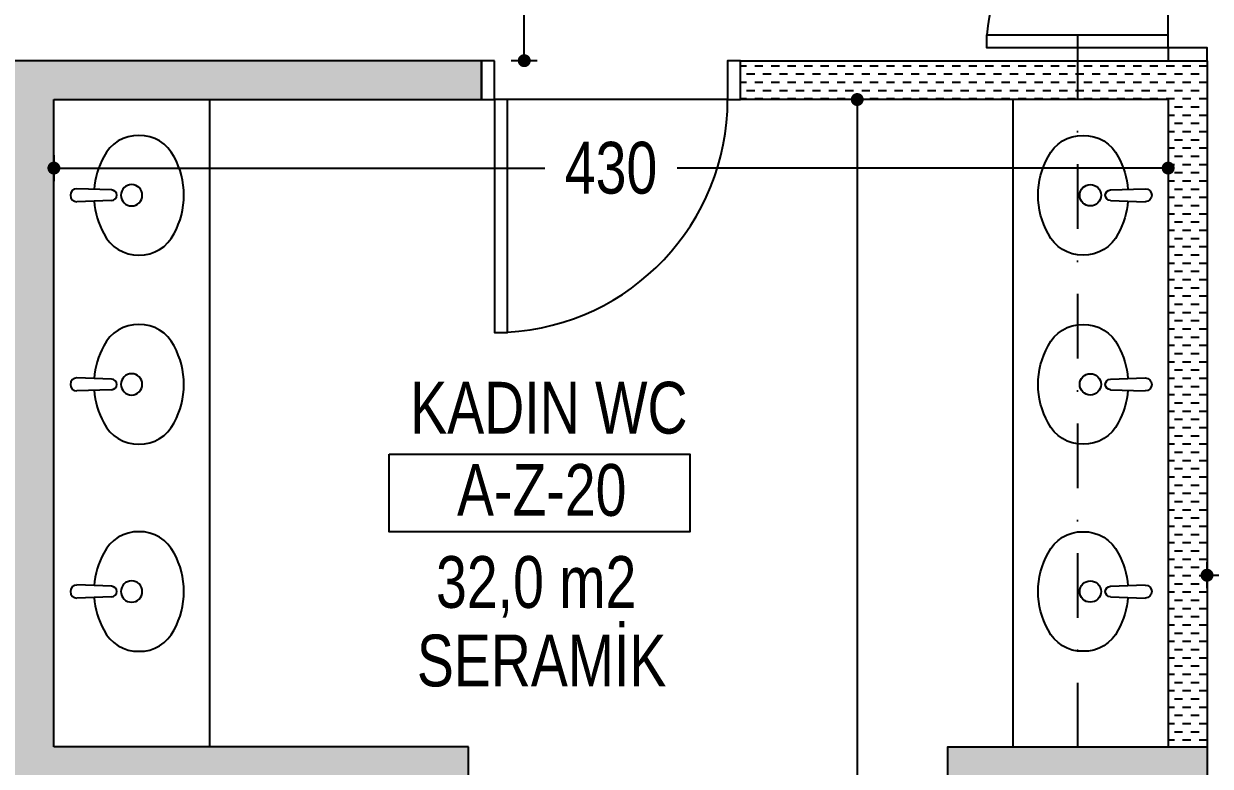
# Model space of a CAD drawing. Header units: centimetres. Extents: x 26569 to 160723, y -3143 to 14565.
# Drawn here: x 52162.8 to 52620.7, y 3011.1 to 3297.9 of the extents above; entities that cross this region are included whole.
import ezdxf
from ezdxf.enums import TextEntityAlignment as Align

# ---------------------------------------------------------------- set-up
doc = ezdxf.new("R2010")
doc.units = ezdxf.units.CM
doc.header["$LTSCALE"] = 100
doc.linetypes.add('DASHDOT2', pattern=[0.5, 0.25, -0.125, 0, -0.125])
for name, color, linetype in [('A-ANNO-DIMS', 187, 'Continuous'), ('A-ANNO-GRID', 155, 'DASHDOT2'), ('A-ANNO-IDEN', 50, 'Continuous'), ('A-DOOR', 193, 'Continuous'), ('A-ELEV-01', 255, 'Continuous'), ('A-FLOR-FIXT', 146, 'Continuous'), ('A-WALL', 134, 'Continuous'), ('A-WALL-HTCH', 8, 'Continuous'), ('S-CONC', 5, 'Continuous'), ('S-HTCH', 8, 'Continuous')]:
    doc.layers.add(name, color=color, linetype=linetype)
doc.styles.add('Fields_100', font='act_simplex.shx', dxfattribs={"width": 0.8, "height": 20})
doc.dimstyles.new('FIELDS_100', dxfattribs={"dimscale": 0, "dimtxt": 20, "dimasz": 5, "dimexe": 5, "dimexo": 5, "dimgap": 5, "dimtad": 0, "dimdec": 0, "dimzin": 0, "dimdsep": 46, "dimtxsty": 'Fields_100', "dimblk": 'DOT', "dimcen": 0.09, "dimclrt": 50, "dimadec": 0, "dimazin": 0, "dimtfac": 1, "dimtdec": 0, "dimtix": 1, "dimtofl": 0, "dimtmove": 1, "dimatfit": 3, "dimfxl": 5, "dimfxlon": 1, "dimtolj": 1, "dimtzin": 0, "dimarcsym": 0})
pattern_1 = [(0, (47244.2896, 54361.0323), (3.175, 3.175), [3.175, -3.175])]

# ---------------------------------------------------------------- blocks, each defined once
blk = doc.blocks.new('KAPI_100')
at = {"layer": 'A-DOOR'}
blk.add_line((5, 15), (95, 15), dxfattribs=at)
blk.add_lwpolyline([(95, 15), (95, 105), (90, 105), (90, 15)], dxfattribs=at)
for points in [[(0, 0), (5, 0), (5, 15), (0, 15)], [(95, 0), (100, 0), (100, 15), (95, 15)]]:
    blk.add_lwpolyline(points, close=True, dxfattribs=at)
blk.add_arc((95, 15), 90, 93.1847, 180, dxfattribs=at)
blk = doc.blocks.new('Mahal kutusu_100')
at = {"color": 0}
blk.add_lwpolyline([(-58, 30), (58, 30), (58, 0), (-58, 0)], close=True, dxfattribs=at)
at = {"color": 0, "style": 'Fields_100', "width": 0.8}
for tag, p in [('MAHAL', (3.64, 37.94)), ('KOD', (0.89, 6.19)), ('ALAN', (-1.26, -29.36)), ('KAPLAMA', (0.85, -59.68))]:
    blk.add_attdef(tag, text='', height=20, dxfattribs=at).set_placement(p, align=Align.CENTER)
blk = doc.blocks.new('_Dot')
at = {"color": 0, "linetype": 'ByBlock', "lineweight": -2}
blk.add_line((-0.5, 0), (-1, 0), dxfattribs=at)
at = {"color": 0, "linetype": 'ByBlock', "const_width": 0.5}
blk.add_lwpolyline([(-0.25, 0, 1), (0.25, 0, 1)], format="xyb", close=True, dxfattribs=at)
blk = doc.blocks.new('*D380')
at = {"layer": 'A-ANNO-DIMS', "color": 0, "lineweight": -2, "transparency": 16777216}
for p, q in [((52360.99, 3433.59), (52350.99, 3433.59)), ((52355.99, 3428.59), (52355.99, 3382.64)), ((52355.99, 3288.59), (52355.99, 3334.55)), ((52360.99, 3283.59), (52350.99, 3283.59))]:
    blk.add_line(p, q, dxfattribs=at)
at = {"layer": 'DEFPOINTS', "color": 0, "transparency": 16777216}
for p in [(52519.48, 3433.59), (52355.99, 3283.59), (52519.48, 3283.59)]:
    blk.add_point(p, dxfattribs=at)
at = {"layer": 'A-ANNO-DIMS', "color": 0, "lineweight": -2, "transparency": 16777216, "xscale": 5, "yscale": 5, "zscale": 5}
for p, rotation in [((52355.99, 3433.59), 90), ((52355.99, 3283.59), 270)]:
    blk.add_blockref('_Dot', p, dxfattribs=dict(at, rotation=rotation))
at = {"layer": 'A-ANNO-DIMS', "color": 50, "transparency": 16777216, "insert": (52355.99, 3358.59), "char_height": 20, "attachment_point": 5, "rotation": 90, "style": 'Fields_100'}
blk.add_mtext('\\A1;150', dxfattribs=at)
blk = doc.blocks.new('*D153')
at = {"layer": 'A-ANNO-DIMS', "color": 0, "lineweight": -2, "transparency": 16777216}
for p, q in [((52619.48, 2617.92), (52619.48, 2607.92)), ((52971.98, 2617.92), (52971.98, 2607.92)), ((52624.48, 2612.92), (52770.15, 2612.92)), ((52966.98, 2612.92), (52821.3, 2612.92))]:
    blk.add_line(p, q, dxfattribs=at)
at = {"layer": 'DEFPOINTS', "color": 0, "transparency": 16777216}
for p in [(52971.98, 3172.92), (52619.48, 2682.92), (52971.98, 2612.92)]:
    blk.add_point(p, dxfattribs=at)
at = {"layer": 'A-ANNO-DIMS', "color": 0, "lineweight": -2, "transparency": 16777216, "xscale": 5, "yscale": 5, "zscale": 5, "rotation": 180}
blk.add_blockref('_Dot', (52619.48, 2612.92), dxfattribs=at)
at = {"layer": 'A-ANNO-DIMS', "color": 0, "lineweight": -2, "transparency": 16777216, "xscale": 5, "yscale": 5, "zscale": 5}
blk.add_blockref('_Dot', (52971.98, 2612.92), dxfattribs=at)
at = {"layer": 'A-ANNO-DIMS', "color": 50, "transparency": 16777216, "insert": (52795.73, 2612.92), "char_height": 20, "attachment_point": 5, "style": 'Fields_100'}
blk.add_mtext('\\A1;353', dxfattribs=at)
blk = doc.blocks.new('*D373')
at = {"layer": 'A-ANNO-DIMS', "color": 0, "lineweight": -2, "transparency": 16777216}
for p, q in [((52619.48, 3079.88), (52619.48, 3089.88)), ((56286.98, 3079.88), (56286.98, 3089.88)), ((52624.48, 3084.88), (54420.04, 3084.88)), ((56281.98, 3084.88), (54486.42, 3084.88))]:
    blk.add_line(p, q, dxfattribs=at)
at = {"layer": 'DEFPOINTS', "color": 0, "transparency": 16777216}
for p in [(56286.98, 3084.88), (52619.48, 2988.59), (56286.98, 2988.59)]:
    blk.add_point(p, dxfattribs=at)
at = {"layer": 'A-ANNO-DIMS', "color": 0, "lineweight": -2, "transparency": 16777216, "xscale": 5, "yscale": 5, "zscale": 5, "rotation": 180}
blk.add_blockref('_Dot', (52619.48, 3084.88), dxfattribs=at)
at = {"layer": 'A-ANNO-DIMS', "color": 0, "lineweight": -2, "transparency": 16777216, "xscale": 5, "yscale": 5, "zscale": 5}
blk.add_blockref('_Dot', (56286.98, 3084.88), dxfattribs=at)
at = {"layer": 'A-ANNO-DIMS', "color": 50, "transparency": 16777216, "insert": (54453.23, 3084.88), "char_height": 20, "attachment_point": 5, "style": 'Fields_100'}
blk.add_mtext('\\A1;3668', dxfattribs=at)
blk = doc.blocks.new('KAPI 150')
at = {"layer": 'A-DOOR'}
blk.add_line((145, 15), (5, 15), dxfattribs=at)
for points in [[(5, 15), (5, 85), (10, 85), (10, 15)], [(145, 15), (145, 85), (140, 85), (140, 15)]]:
    blk.add_lwpolyline(points, dxfattribs=at)
for points in [[(5, 0), (0, 0), (0, 15), (5, 15)], [(150, 0), (145, 0), (145, 15), (150, 15)]]:
    blk.add_lwpolyline(points, close=True, dxfattribs=at)
for centre, start, end in [((5, 15), 0, 85.904), ((145, 15), 94.096, 180)]:
    blk.add_arc(centre, 70, start, end, dxfattribs=at)
blk = doc.blocks.new('LAVABO')
at = {"linetype": 'Continuous'}
for p, q in [((-7.02, 1.87, 0), (-19.21, 2.29, 0)), ((-7.02, 1.87, 0), (-7.02, 1.87, 0)), ((-7.02, -1.88, 0), (-19.21, -2.3, 0)), ((-16.52, -2.21, 0), (-16.52, -2.21, 0))]:
    blk.add_line(p, q, dxfattribs=at)
for centre, radius, start, end in [((2.24, 7.68), 13.32, 88.606, 154.1993), ((2.89, 7.68), 13.32, 25.8007, 91.394), ((14.79, 0), 28, 151.2178, 175.7423), ((-9.66, 0), 28, 0, 28.7822), ((-19.21, -0.01, 0), 2.29, 90, 270), ((-7.08, -0.01, 0), 1.87, 272, 88), ((0, 0), 3.75, 0, 180), ((0, 0), 3.75, 180, 0), ((-9.66, 0), 28, 331.2178, 0), ((14.79, 0), 28, 184.2782, 208.7822), ((2.24, -7.68), 13.32, 205.8007, 271.394), ((2.89, -7.68), 13.32, 268.606, 334.1993)]:
    blk.add_arc(centre, radius, start, end, dxfattribs=at)
blk = doc.blocks.new('*D183')
at = {"layer": 'A-ANNO-DIMS', "color": 0, "lineweight": -2, "transparency": 16777216}
for p, q in [((52174.48, 3247.11), (52174.48, 3237.11)), ((52604.48, 3247.11), (52604.48, 3237.11)), ((52179.48, 3242.11), (52363.9, 3242.11)), ((52599.48, 3242.11), (52415.05, 3242.11))]:
    blk.add_line(p, q, dxfattribs=at)
at = {"layer": 'DEFPOINTS', "color": 0, "transparency": 16777216}
for p in [(52174.48, 3268.59), (52604.48, 3268.59), (52174.48, 3242.11)]:
    blk.add_point(p, dxfattribs=at)
at = {"layer": 'A-ANNO-DIMS', "color": 0, "lineweight": -2, "transparency": 16777216, "xscale": 5, "yscale": 5, "zscale": 5, "rotation": 180}
blk.add_blockref('_Dot', (52174.48, 3242.11), dxfattribs=at)
at = {"layer": 'A-ANNO-DIMS', "color": 0, "lineweight": -2, "transparency": 16777216, "xscale": 5, "yscale": 5, "zscale": 5}
blk.add_blockref('_Dot', (52604.48, 3242.11), dxfattribs=at)
at = {"layer": 'A-ANNO-DIMS', "color": 50, "transparency": 16777216, "insert": (52389.48, 3242.11), "char_height": 20, "attachment_point": 5, "style": 'Fields_100'}
blk.add_mtext('\\A1;430', dxfattribs=at)
blk = doc.blocks.new('*D184')
at = {"layer": 'A-ANNO-DIMS', "color": 0, "lineweight": -2, "transparency": 16777216}
for p, q in [((52489.49, 3268.59), (52479.49, 3268.59)), ((52484.49, 3263.59), (52484.49, 2909.16)), ((52484.49, 2503.59), (52484.49, 2858.02)), ((52489.49, 2498.59), (52479.49, 2498.59))]:
    blk.add_line(p, q, dxfattribs=at)
at = {"layer": 'DEFPOINTS', "color": 0, "transparency": 16777216}
for p in [(52604.48, 3268.59), (52484.49, 2498.59), (52519.48, 2498.59)]:
    blk.add_point(p, dxfattribs=at)
at = {"layer": 'A-ANNO-DIMS', "color": 0, "lineweight": -2, "transparency": 16777216, "xscale": 5, "yscale": 5, "zscale": 5}
for p, rotation in [((52484.49, 3268.59), 90), ((52484.49, 2498.59), 270)]:
    blk.add_blockref('_Dot', p, dxfattribs=dict(at, rotation=rotation))
at = {"layer": 'A-ANNO-DIMS', "color": 50, "transparency": 16777216, "insert": (52484.49, 2883.59), "char_height": 20, "attachment_point": 5, "rotation": 90, "style": 'Fields_100'}
blk.add_mtext('\\A1;770', dxfattribs=at)

msp = doc.modelspace()

# ---------------------------------------------------------------- hatches: boundary and pattern name
at = {"layer": 'A-WALL-HTCH'}
h = msp.add_hatch(dxfattribs=at)
h.set_pattern_fill('DASH', color=256)
h.set_pattern_definition(pattern_1)
h.paths.add_polyline_path([(52174.48, 3003.59), (52334.48, 3003.59), (52334.48, 3018.59), (52174.48, 3018.59), (52174.48, 3268.59), (52339.48, 3268.59), (52339.48, 3283.59), (51979.48, 3283.59), (51979.48, 3268.59), (52144.48, 3268.59), (52144.48, 3018.59), (51984.48, 3018.59), (51984.48, 3003.59), (52144.48, 3003.59), (52144.48, 2498.59), (52174.48, 2498.59)])
h = msp.add_hatch(dxfattribs=at)
h.set_pattern_fill('DASH', color=256)
h.set_pattern_definition(pattern_1)
h.paths.add_polyline_path([(52619.48, 3283.59), (52439.48, 3283.59), (52439.48, 3268.59), (52604.48, 3268.59), (52604.48, 3018.59), (52619.48, 3018.59)])
at = {"layer": 'S-HTCH'}
h = msp.add_hatch(dxfattribs=at)
h.set_pattern_fill('ANSI33', color=256)
h.set_pattern_definition([(45, (47244.2896, 5721.5606), (-4.490128, 4.490128), []), (45, (47248.78, 5721.5606), (-4.490128, 4.490128), [3.175, -1.5875])])
h.paths.add_polyline_path([(51759.48, 2938.59), (51699.48, 2938.59), (51699.48, 3038.59), (51759.48, 3038.59)])
h.paths.add_polyline_path([(50839.48, 2958.59), (50839.48, 3018.59), (50939.48, 3018.59), (50939.48, 2958.59)])
h.paths.add_polyline_path([(52519.48, 2958.59), (52519.48, 3018.59), (52619.48, 3018.59), (52619.48, 2958.59)])
h.paths.add_polyline_path([(51759.48, 1988.59), (51699.48, 1988.59), (51699.48, 2088.59), (51759.48, 2088.59)])
h.paths.add_polyline_path([(51759.48, 2463.59), (51699.48, 2463.59), (51699.48, 2563.59), (51759.48, 2563.59)])
h.paths.add_polyline_path([(51759.48, 3888.59), (51699.48, 3888.59), (51699.48, 3988.59), (51759.48, 3988.59)])
h.paths.add_polyline_path([(51759.48, 4363.59), (51699.48, 4363.59), (51699.48, 4463.59), (51759.48, 4463.59)])
h.paths.add_polyline_path([(51759.48, 4838.59), (51699.48, 4838.59), (51699.48, 4938.59), (51759.48, 4938.59)])
h.paths.add_polyline_path([(51759.48, 5788.59), (51699.48, 5788.59), (51699.48, 5888.59), (51759.48, 5888.59)])
h.paths.add_polyline_path([(51759.48, 6263.59), (51699.48, 6263.59), (51699.48, 6363.59), (51759.48, 6363.59)])
h.paths.add_polyline_path([(51759.48, 6738.59), (51699.48, 6738.59), (51699.48, 6838.59), (51759.48, 6838.59)])
h.paths.add_polyline_path([(50839.48, 1518.59), (50839.48, 1578.59), (50939.48, 1578.59), (50939.48, 1518.59)])
h.paths.add_polyline_path([(51679.48, 1518.59), (51679.48, 1578.59), (51779.48, 1578.59), (51779.48, 1518.59)])
h.paths.add_polyline_path([(52519.48, 1518.59), (52519.48, 1578.59), (52619.48, 1578.59), (52619.48, 1518.59)])
h.paths.add_polyline_path([(50839.48, 2008.59), (50839.48, 2068.59), (50939.48, 2068.59), (50939.48, 2008.59)])
h.paths.add_polyline_path([(52519.48, 2008.59), (52519.48, 2068.59), (52619.48, 2068.59), (52619.48, 2008.59)])
h.paths.add_polyline_path([(50839.48, 2483.59), (50839.48, 2543.59), (50939.48, 2543.59), (50939.48, 2483.59)])
h.paths.add_polyline_path([(52519.48, 2483.59), (52519.48, 2543.59), (52619.48, 2543.59), (52619.48, 2483.59)])
h.paths.add_polyline_path([(50839.48, 3433.59), (50839.48, 3493.59), (50939.48, 3493.59), (50939.48, 3433.59)])
h.paths.add_polyline_path([(51679.48, 3433.59), (51679.48, 3493.59), (51779.48, 3493.59), (51779.48, 3433.59)])
h.paths.add_polyline_path([(52519.48, 3433.59), (52519.48, 3493.59), (52619.48, 3493.59), (52619.48, 3433.59)])
h.paths.add_polyline_path([(50839.48, 3908.59), (50839.48, 3968.59), (50939.48, 3968.59), (50939.48, 3908.59)])
h.paths.add_polyline_path([(52519.48, 3908.59), (52519.48, 3968.59), (52619.48, 3968.59), (52619.48, 3908.59)])
h.paths.add_polyline_path([(50839.48, 4383.59), (50839.48, 4443.59), (50939.48, 4443.59), (50939.48, 4383.59)])
h.paths.add_polyline_path([(52519.48, 4383.59), (52519.48, 4443.59), (52619.48, 4443.59), (52619.48, 4383.59)])
h.paths.add_polyline_path([(50839.48, 4858.59), (50839.48, 4918.59), (50939.48, 4918.59), (50939.48, 4858.59)])
h.paths.add_polyline_path([(52519.48, 4858.59), (52519.48, 4918.59), (52619.48, 4918.59), (52619.48, 4858.59)])
h.paths.add_polyline_path([(50839.48, 5333.59), (50839.48, 5393.59), (50939.48, 5393.59), (50939.48, 5333.59)])
h.paths.add_polyline_path([(51679.48, 5333.59), (51679.48, 5393.59), (51779.48, 5393.59), (51779.48, 5333.59)])
h.paths.add_polyline_path([(52519.48, 5333.59), (52519.48, 5393.59), (52619.48, 5393.59), (52619.48, 5333.59)])
h.paths.add_polyline_path([(50839.48, 5808.59), (50839.48, 5868.59), (50939.48, 5868.59), (50939.48, 5808.59)])
h.paths.add_polyline_path([(52519.48, 5808.59), (52519.48, 5868.59), (52619.48, 5868.59), (52619.48, 5808.59)])
h.paths.add_polyline_path([(50839.48, 6283.59), (50839.48, 6343.59), (50939.48, 6343.59), (50939.48, 6283.59)])
h.paths.add_polyline_path([(52519.48, 6283.59), (52519.48, 6343.59), (52619.48, 6343.59), (52619.48, 6283.59)])
h.paths.add_polyline_path([(50839.48, 6758.59), (50839.48, 6818.59), (50939.48, 6818.59), (50939.48, 6758.59)])
h.paths.add_polyline_path([(52519.48, 6758.59), (52519.48, 6818.59), (52619.48, 6818.59), (52619.48, 6758.59)])
h.paths.add_polyline_path([(50839.48, 7248.59), (50839.48, 7308.59), (50939.48, 7308.59), (50939.48, 7248.59)])
h.paths.add_polyline_path([(51679.48, 7248.59), (51679.48, 7308.59), (51779.48, 7308.59), (51779.48, 7248.59)])
h.paths.add_polyline_path([(52519.48, 7248.59), (52519.48, 7308.59), (52619.48, 7308.59), (52619.48, 7248.59)])

# ---------------------------------------------------------------- linework, layer by layer
at = {"layer": 'A-ANNO-GRID'}
msp.add_line((52569.48, 8203.59), (52569.48, 1408.59), dxfattribs=at)
at = {"layer": 'A-FLOR-FIXT'}
for p, q in [((52234.48, 3268.59), (52234.48, 3018.59)), ((52544.48, 3268.59), (52544.48, 3018.59))]:
    msp.add_line(p, q, dxfattribs=at)
at = {"layer": 'A-WALL'}
for p, q in [((52439.48, 3283.59), (52619.48, 3283.59)), ((52619.48, 3283.59), (52619.48, 3018.59)), ((52174.48, 3018.59), (52174.48, 3268.59)), ((52174.48, 3268.59), (52339.48, 3268.59)), ((52604.48, 3268.59), (52604.48, 3018.59)), ((52334.48, 3018.59), (52174.48, 3018.59)), ((52334.48, 3003.59), (52334.48, 3018.59))]:
    msp.add_line(p, q, dxfattribs=at)
for points in [[(52339.48, 3268.59), (52339.48, 3283.59), (51979.48, 3283.59), (51979.48, 3268.59), (52144.48, 3268.59)], [(52604.48, 3268.59), (52439.48, 3268.59), (52439.48, 3283.59)]]:
    msp.add_lwpolyline(points, dxfattribs=at)
at = {"layer": 'S-CONC'}
msp.add_lwpolyline([(52519.48, 2958.59), (52519.48, 3018.59), (52619.48, 3018.59), (52619.48, 2958.59)], close=True, dxfattribs=at)

# ---------------------------------------------------------------- block references
at = {"layer": 'A-ANNO-IDEN'}
msp.add_blockref('Mahal kutusu_100', (52361.85, 3101.63), dxfattribs=at).add_auto_attribs({'MAHAL': 'KADIN WC', 'KOD': 'A-Z-20', 'ALAN': '32,0 m2', 'KAPLAMA': 'SERAMİK'})
at = {"layer": 'A-DOOR', "rotation": 180}
msp.add_blockref('KAPI_100', (52439.48, 3283.59), dxfattribs=at)
at = {"layer": 'A-ELEV-01', "xscale": -1, "rotation": 90}
msp.add_blockref('KAPI 150', (52619.48, 3433.59), dxfattribs=at)
at = {"layer": 'A-FLOR-FIXT', "color": 0, "yscale": 1.1, "zscale": 1.1}
for p, xscale in [((52204.48, 3231.64), 1.1), ((52574.48, 3231.64), -1.1), ((52204.48, 3158.59), 1.1), ((52574.48, 3158.59), -1.1), ((52204.48, 3078.59), 1.1), ((52574.48, 3078.59), -1.1)]:
    msp.add_blockref('LAVABO', p, dxfattribs=dict(at, xscale=xscale))

# ---------------------------------------------------------------- dimensions: what is measured, and where the dimension line sits
at = {"layer": 'A-ANNO-DIMS'}
for base, p1, p2, picture, middle in [((52355.99, 3283.59), (52519.48, 3433.59), (52519.48, 3283.59), '*D380', (52355.99, 3358.59)), ((52484.49, 2498.59), (52604.48, 3268.59), (52519.48, 2498.59), '*D184', (52484.49, 2883.59))]:
    dim = msp.add_linear_dim(base=base, p1=p1, p2=p2, angle=90, dimstyle='FIELDS_100', override={"dimscale": 1}, dxfattribs=at)
    dim.commit()
    dim.dimension.update_dxf_attribs({"geometry": picture, "text_midpoint": middle})
for base, p1, p2, picture, middle in [((52174.48, 3242.11), (52604.48, 3268.59), (52174.48, 3268.59), '*D183', (52389.48, 3242.11)), ((52971.97635264, 2612.9194412), (52619.47635264, 2682.9194412), (52971.97635264, 3172.9194412), '*D153', (52795.72635264, 2612.9194412)), ((56286.97635264, 3084.87659092), (52619.47635264, 2988.59325813), (56286.97635264, 2988.59325813), '*D373', (54453.22635264, 3084.87659092))]:
    dim = msp.add_linear_dim(base=base, p1=p1, p2=p2, dimstyle='FIELDS_100', override={"dimscale": 1}, dxfattribs=at)
    dim.commit()
    dim.dimension.update_dxf_attribs({"geometry": picture, "text_midpoint": middle})

doc.saveas('drawing.dxf')
